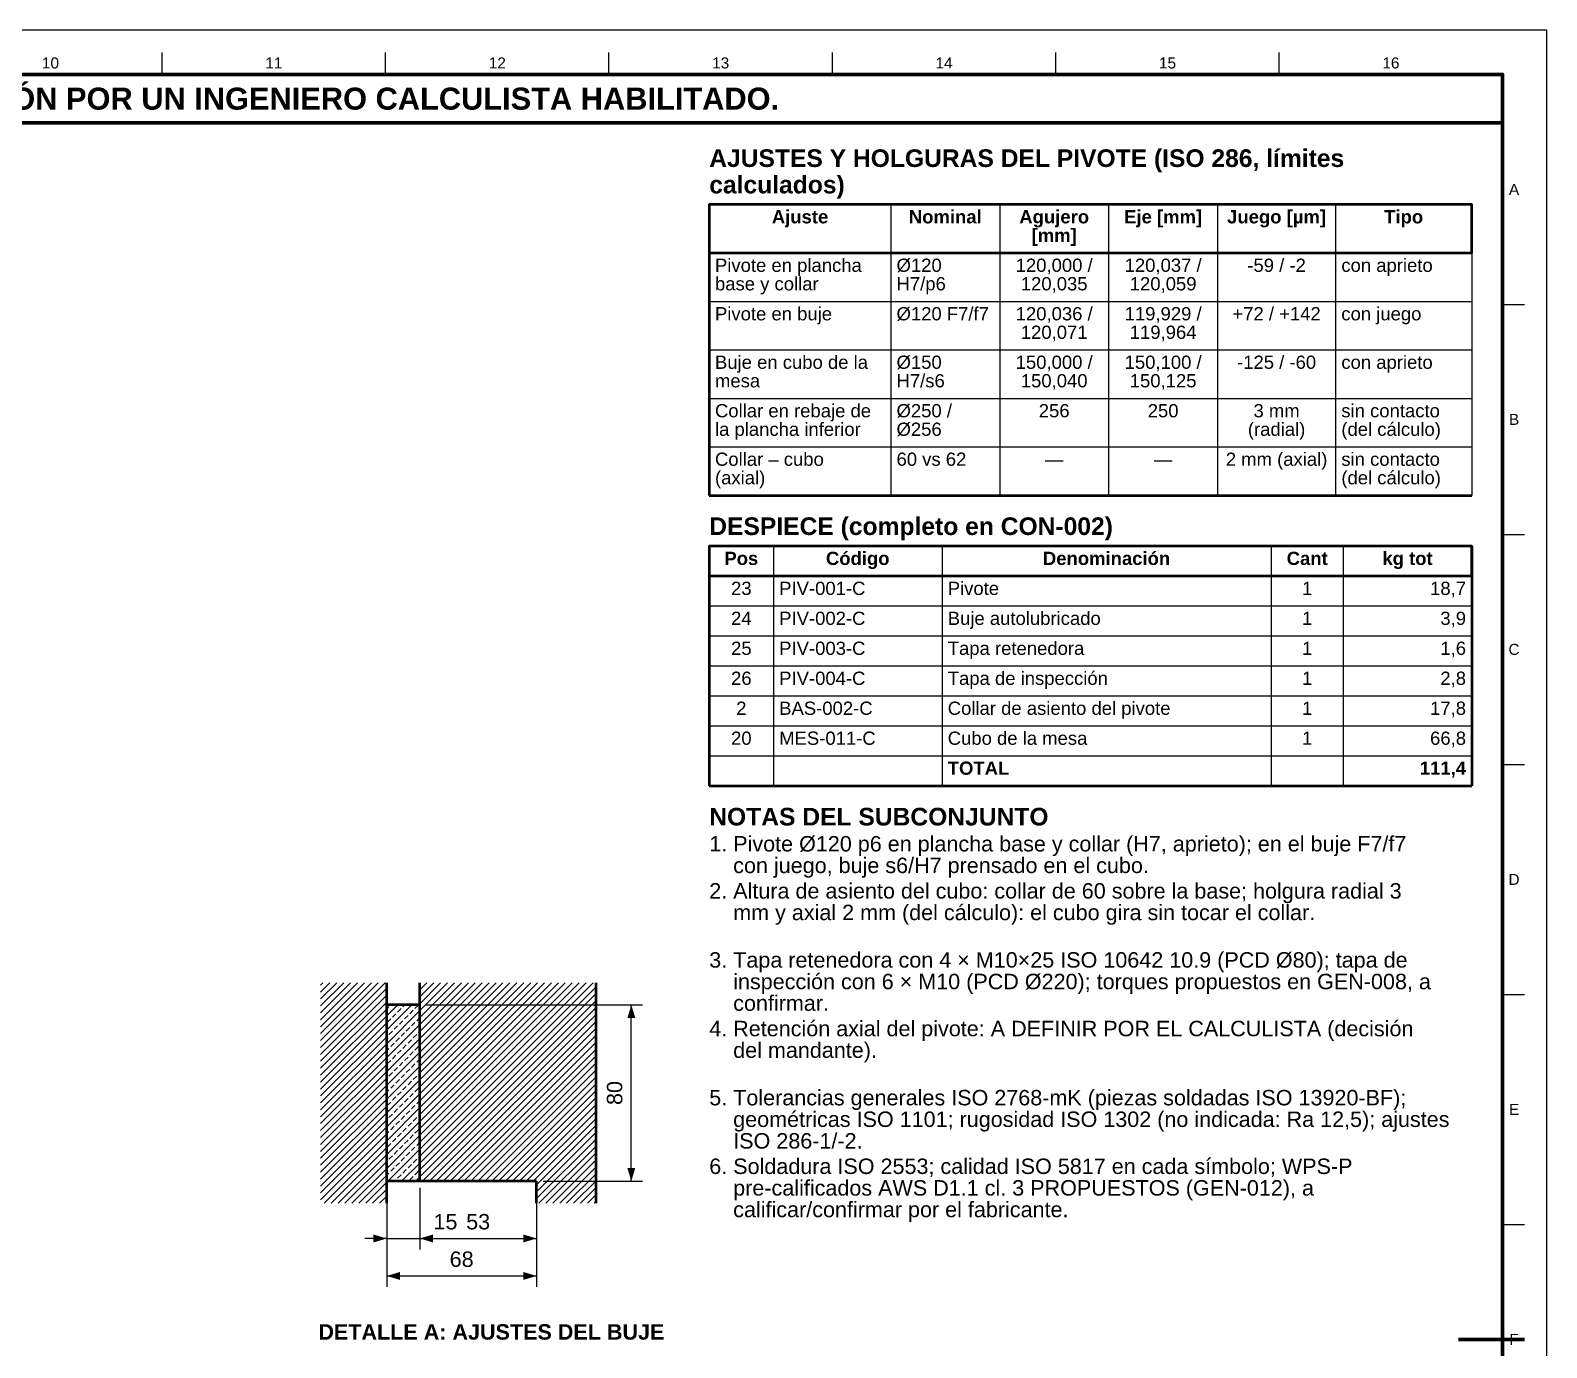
# Model space of a CAD drawing. Header units: millimetres. Extents: x 0 to 841, y 0 to 594.
# Drawn here: x 497 to 841, y 295.1 to 594 of the extents above; entities that cross this region are included whole.
import ezdxf
from ezdxf.enums import TextEntityAlignment as Align

# ---------------------------------------------------------------- set-up
doc = ezdxf.new("R2010")
doc.units = ezdxf.units.MM
for name, color, linetype, lineweight in [('ACH', 7, 'CONTINUOUS', 13), ('COTA', 7, 'CONTINUOUS', 25), ('FINA', 7, 'CONTINUOUS', 25), ('MARCO', 7, 'CONTINUOUS', 70), ('TXT', 7, 'CONTINUOUS', 25), ('VIS', 7, 'CONTINUOUS', 50)]:
    doc.layers.add(name, color=color, linetype=linetype, lineweight=lineweight)
doc.styles.add('STD', font='LiberationSans-Regular.ttf')
doc.styles.add('STDB', font='LiberationSans-Bold.ttf')

msp = doc.modelspace()

# ---------------------------------------------------------------- hatches: boundary and pattern name
at = {"layer": 'ACH'}
h = msp.add_hatch(dxfattribs=at)
h.set_pattern_fill('ANSI31', scale=0.35)
h.paths.add_polyline_path([(577.82, 327.9), (562.82, 327.9), (562.82, 377.9), (577.82, 377.9)])
h = msp.add_hatch(dxfattribs=at)
h.set_pattern_fill('ANSI31', scale=0.35)
h.paths.add_polyline_path([(625.32, 327.9), (611.82, 327.9), (611.82, 332.9), (585.32, 332.9), (585.32, 377.9), (625.32, 377.9)])
h = msp.add_hatch(dxfattribs=at)
h.set_pattern_fill('ANSI33', scale=0.35)
h.paths.add_polyline_path([(585.32, 332.9), (577.82, 332.9), (577.82, 372.9), (585.32, 372.9)])

# ---------------------------------------------------------------- linework, layer by layer
at = {"layer": 'COTA'}
for p, q in [((586.82, 372.9), (635.82, 372.9)), ((633.32, 332.9), (633.32, 372.9)), ((577.82, 331.4), (577.82, 317.4)), ((577.82, 331.4), (577.82, 308.9)), ((585.32, 331.4), (585.32, 317.4)), ((585.32, 331.4), (585.32, 317.4)), ((611.82, 331.4), (611.82, 317.4)), ((611.82, 331.4), (611.82, 308.9)), ((613.32, 332.9), (635.82, 332.9)), ((577.82, 319.9), (572.82, 319.9)), ((577.82, 319.9), (585.32, 319.9)), ((585.32, 319.9), (590.32, 319.9)), ((585.32, 319.9), (611.82, 319.9)), ((585.32, 319.9), (594.97, 319.9)), ((577.82, 311.4), (611.82, 311.4))]:
    msp.add_line(p, q, dxfattribs=at)
for points in [[(633.32, 372.9), (632.42, 369.9), (634.22, 369.9)], [(633.32, 332.9), (634.22, 335.9), (632.42, 335.9)], [(577.82, 319.9), (574.82, 320.8), (574.82, 319)], [(585.32, 319.9), (588.32, 319), (588.32, 320.8)], [(585.32, 319.9), (588.32, 319), (588.32, 320.8)], [(611.82, 319.9), (608.82, 320.8), (608.82, 319)], [(577.82, 311.4), (580.82, 310.5), (580.82, 312.3)], [(611.82, 311.4), (608.82, 312.3), (608.82, 310.5)]]:
    msp.add_solid(points, dxfattribs=at)
at = {"layer": 'FINA'}
for p, q in [((526.88, 584), (526.88, 589)), ((577.56, 584), (577.56, 589)), ((628.25, 584), (628.25, 589)), ((678.94, 584), (678.94, 589)), ((729.62, 584), (729.62, 589)), ((780.31, 584), (780.31, 589)), ((692.19, 554.5), (692.19, 488.5)), ((716.9, 554.5), (716.9, 488.5)), ((741.62, 554.5), (741.62, 488.5)), ((766.33, 554.5), (766.33, 488.5)), ((793.11, 554.5), (793.11, 488.5)), ((824, 554.5), (824, 488.5)), ((651, 543.5), (824, 543.5)), ((651, 532.5), (824, 532.5)), ((831, 531.82), (836, 531.82)), ((651, 521.5), (824, 521.5)), ((651, 510.5), (824, 510.5)), ((651, 499.5), (824, 499.5)), ((831, 479.64), (836, 479.64)), ((665.57, 477), (665.57, 422.6)), ((703.81, 477), (703.81, 422.6)), ((778.47, 477), (778.47, 422.6)), ((794.86, 477), (794.86, 422.6)), ((651, 470.2), (824, 470.2)), ((651, 463.4), (824, 463.4)), ((651, 456.6), (824, 456.6)), ((651, 449.8), (824, 449.8)), ((651, 443), (824, 443)), ((651, 436.2), (824, 436.2)), ((651, 429.4), (824, 429.4)), ((831, 427.45), (836, 427.45)), ((831, 375.27), (836, 375.27)), ((831, 323.09), (836, 323.09))]:
    msp.add_line(p, q, dxfattribs=at)
msp.add_lwpolyline([(0, 0), (841, 0), (841, 594), (0, 594)], close=True, dxfattribs=at)
at = {"layer": 'MARCO'}
msp.add_line((836, 297), (821, 297), dxfattribs=at)
for points in [[(20, 10), (831, 10), (831, 584), (20, 584)], [(20, 573), (831, 573), (831, 584), (20, 584)]]:
    msp.add_lwpolyline(points, close=True, dxfattribs=at)
at = {"layer": 'VIS'}
for p, q in [((651, 554.5), (651, 488.5)), ((651, 488.5), (824, 488.5)), ((651, 477), (651, 422.6)), ((824, 477), (824, 422.6)), ((651, 422.6), (824, 422.6))]:
    msp.add_line(p, q, dxfattribs=at)
for points in [[(651, 543.5), (824, 543.5), (824, 554.5), (651, 554.5)], [(651, 470.2), (824, 470.2), (824, 477), (651, 477)]]:
    msp.add_lwpolyline(points, close=True, dxfattribs=at)
for points in [[(577.82, 327.9), (577.82, 377.9)], [(585.32, 332.9), (585.32, 377.9)], [(625.32, 327.9), (625.32, 377.9)], [(585.32, 372.9), (577.82, 372.9)], [(577.82, 332.9), (577.82, 372.9)], [(585.32, 332.9), (585.32, 372.9)], [(585.32, 332.9), (577.82, 332.9)], [(611.82, 332.9), (585.32, 332.9)], [(611.82, 327.9), (611.82, 332.9)]]:
    msp.add_lwpolyline(points, dxfattribs=at)

# ---------------------------------------------------------------- texts
at = {"layer": 'TXT'}
for s, height, style, p in [('10', 2.5, 'STD', (501.53, 586.6)), ('11', 2.5, 'STD', (552.22, 586.6)), ('12', 2.5, 'STD', (602.91, 586.6)), ('13', 2.5, 'STD', (653.59, 586.6)), ('14', 2.5, 'STD', (704.28, 586.6)), ('15', 2.5, 'STD', (754.97, 586.6)), ('16', 2.5, 'STD', (805.66, 586.6)), ('ESTOS PLANOS NO SON VÁLIDOS PARA FABRICACIÓN HASTA SU REVISIÓN Y APROBACIÓN POR UN INGENIERO CALCULISTA HABILITADO.', 5, 'STDB', (425.5, 578.5)), ('A', 2.5, 'STD', (833.6, 557.91)), ('Ajuste', 3, 'STDB', (671.6, 551.7)), ('Nominal', 3, 'STDB', (704.55, 551.7)), ('Agujero', 3, 'STDB', (729.26, 551.7)), ('Eje [mm]', 3, 'STDB', (753.98, 551.7)), ('Juego [µm]', 3, 'STDB', (779.72, 551.7)), ('Tipo', 3, 'STDB', (808.55, 551.7)), ('[mm]', 3, 'STDB', (729.26, 547.5)), ('120,000 /', 3, 'STD', (729.26, 540.7)), ('120,037 /', 3, 'STD', (753.98, 540.7)), ('-59 / -2', 3, 'STD', (779.72, 540.7)), ('120,035', 3, 'STD', (729.26, 536.5)), ('120,059', 3, 'STD', (753.98, 536.5)), ('120,036 /', 3, 'STD', (729.26, 529.7)), ('119,929 /', 3, 'STD', (753.98, 529.7)), ('+72 / +142', 3, 'STD', (779.72, 529.7)), ('120,071', 3, 'STD', (729.26, 525.5)), ('119,964', 3, 'STD', (753.98, 525.5)), ('150,000 /', 3, 'STD', (729.26, 518.7)), ('150,100 /', 3, 'STD', (753.98, 518.7)), ('-125 / -60', 3, 'STD', (779.72, 518.7)), ('150,040', 3, 'STD', (729.26, 514.5)), ('150,125', 3, 'STD', (753.98, 514.5)), ('256', 3, 'STD', (729.26, 507.7)), ('250', 3, 'STD', (753.98, 507.7)), ('3 mm', 3, 'STD', (779.72, 507.7)), ('B', 2.5, 'STD', (833.6, 505.73)), ('(radial)', 3, 'STD', (779.72, 503.5)), ('—', 3, 'STD', (729.26, 496.7)), ('—', 3, 'STD', (753.98, 496.7)), ('2 mm (axial)', 3, 'STD', (779.72, 496.7)), ('Pos', 3, 'STDB', (658.28, 474.2)), ('Código', 3, 'STDB', (684.69, 474.2)), ('Denominación', 3, 'STDB', (741.14, 474.2)), ('Cant', 3, 'STDB', (786.67, 474.2)), ('kg tot', 3, 'STDB', (809.43, 474.2)), ('23', 3, 'STD', (658.28, 467.4)), ('1', 3, 'STD', (786.67, 467.4)), ('24', 3, 'STD', (658.28, 460.6)), ('1', 3, 'STD', (786.67, 460.6)), ('25', 3, 'STD', (658.28, 453.8)), ('1', 3, 'STD', (786.67, 453.8)), ('C', 2.5, 'STD', (833.6, 453.55)), ('26', 3, 'STD', (658.28, 447)), ('1', 3, 'STD', (786.67, 447)), ('2', 3, 'STD', (658.28, 440.2)), ('1', 3, 'STD', (786.67, 440.2)), ('20', 3, 'STD', (658.28, 433.4)), ('1', 3, 'STD', (786.67, 433.4)), ('D', 2.5, 'STD', (833.6, 401.36)), ('E', 2.5, 'STD', (833.6, 349.18)), ('F', 2.5, 'STD', (833.6, 297))]:
    msp.add_text(s, height=height, dxfattribs=dict(at, style=style)).set_placement(p, align=Align.MIDDLE_CENTER)
for s, height, style, p in [('AJUSTES Y HOLGURAS DEL PIVOTE (ISO 286, límites', 4, 'STDB', (651, 567)), ('calculados)', 4, 'STDB', (651, 561)), ('DESPIECE (completo en CON-002)', 4, 'STDB', (651, 483.5)), ('NOTAS DEL SUBCONJUNTO', 4, 'STDB', (651, 417.6)), ('1. Pivote Ø120 p6 en plancha base y collar (H7, aprieto); en el buje F7/f7', 3.5, 'STD', (651, 411.2)), ('    con juego, buje s6/H7 prensado en el cubo.', 3.5, 'STD', (651, 406.3)), ('2. Altura de asiento del cubo: collar de 60 sobre la base; holgura radial 3', 3.5, 'STD', (651, 400.52)), ('    mm y axial 2 mm (del cálculo): el cubo gira sin tocar el collar.', 3.5, 'STD', (651, 395.62)), ('3. Tapa retenedora con 4 × M10×25 ISO 10642 10.9 (PCD Ø80); tapa de', 3.5, 'STD', (651, 384.85)), ('    inspección con 6 × M10 (PCD Ø220); torques propuestos en GEN-008, a', 3.5, 'STD', (651, 379.95)), ('    confirmar.', 3.5, 'STD', (651, 375.05)), ('4. Retención axial del pivote: A DEFINIR POR EL CALCULISTA (decisión', 3.5, 'STD', (651, 369.28)), ('    del mandante).', 3.5, 'STD', (651, 364.38)), ('5. Tolerancias generales ISO 2768-mK (piezas soldadas ISO 13920-BF);', 3.5, 'STD', (651, 353.6)), ('    geométricas ISO 1101; rugosidad ISO 1302 (no indicada: Ra 12,5); ajustes', 3.5, 'STD', (651, 348.7)), ('    ISO 286-1/-2.', 3.5, 'STD', (651, 343.8)), ('6. Soldadura ISO 2553; calidad ISO 5817 en cada símbolo; WPS-P', 3.5, 'STD', (651, 338.03)), ('    pre-calificados AWS D1.1 cl. 3 PROPUESTOS (GEN-012), a', 3.5, 'STD', (651, 333.13)), ('    calificar/confirmar por el fabricante.', 3.5, 'STD', (651, 328.23))]:
    msp.add_text(s, height=height, dxfattribs=dict(at, style=style)).set_placement(p, align=Align.TOP_LEFT)
for s, style, p in [('Pivote en plancha', 'STD', (652.3, 540.7)), ('Ø120', 'STD', (693.49, 540.7)), ('con aprieto', 'STD', (794.41, 540.7)), ('base y collar', 'STD', (652.3, 536.5)), ('H7/p6', 'STD', (693.49, 536.5)), ('Pivote en buje', 'STD', (652.3, 529.7)), ('Ø120 F7/f7', 'STD', (693.49, 529.7)), ('con juego', 'STD', (794.41, 529.7)), ('Buje en cubo de la', 'STD', (652.3, 518.7)), ('Ø150', 'STD', (693.49, 518.7)), ('con aprieto', 'STD', (794.41, 518.7)), ('H7/s6', 'STD', (693.49, 514.5)), ('mesa', 'STD', (652.3, 514.5)), ('Collar en rebaje de', 'STD', (652.3, 507.7)), ('Ø250 /', 'STD', (693.49, 507.7)), ('sin contacto', 'STD', (794.41, 507.7)), ('la plancha inferior', 'STD', (652.3, 503.5)), ('Ø256', 'STD', (693.49, 503.5)), ('(del cálculo)', 'STD', (794.41, 503.5)), ('Collar – cubo', 'STD', (652.3, 496.7)), ('60 vs 62', 'STD', (693.49, 496.7)), ('sin contacto', 'STD', (794.41, 496.7)), ('(axial)', 'STD', (652.3, 492.5)), ('(del cálculo)', 'STD', (794.41, 492.5)), ('PIV-001-C', 'STD', (666.87, 467.4)), ('Pivote', 'STD', (705.11, 467.4)), ('PIV-002-C', 'STD', (666.87, 460.6)), ('Buje autolubricado', 'STD', (705.11, 460.6)), ('PIV-003-C', 'STD', (666.87, 453.8)), ('Tapa retenedora', 'STD', (705.11, 453.8)), ('PIV-004-C', 'STD', (666.87, 447)), ('Tapa de inspección', 'STD', (705.11, 447)), ('BAS-002-C', 'STD', (666.87, 440.2)), ('Collar de asiento del pivote', 'STD', (705.11, 440.2)), ('MES-011-C', 'STD', (666.87, 433.4)), ('Cubo de la mesa', 'STD', (705.11, 433.4)), ('TOTAL', 'STDB', (705.11, 426.6))]:
    msp.add_text(s, height=3, dxfattribs=dict(at, style=style)).set_placement(p, align=Align.MIDDLE_LEFT)
for s, style, p in [('18,7', 'STD', (822.7, 467.4)), ('3,9', 'STD', (822.7, 460.6)), ('1,6', 'STD', (822.7, 453.8)), ('2,8', 'STD', (822.7, 447)), ('17,8', 'STD', (822.7, 440.2)), ('66,8', 'STD', (822.7, 433.4)), ('111,4', 'STDB', (822.7, 426.6))]:
    msp.add_text(s, height=3, dxfattribs=dict(at, style=style)).set_placement(p, align=Align.MIDDLE_RIGHT)
at = {"layer": 'TXT', "style": 'STD'}
msp.add_text('80', height=3.5, rotation=90, dxfattribs=at).set_placement((632.32, 352.9), align=Align.BOTTOM_CENTER)
at = {"layer": 'TXT'}
for s, style, p in [('15', 'STD', (591.15, 320.9)), ('53', 'STD', (598.57, 320.9)), ('68', 'STD', (594.82, 312.4)), ('DETALLE A: AJUSTES DEL BUJE', 'STDB', (601.57, 295.9))]:
    msp.add_text(s, height=3.5, dxfattribs=dict(at, style=style)).set_placement(p, align=Align.BOTTOM_CENTER)

doc.saveas('drawing.dxf')
